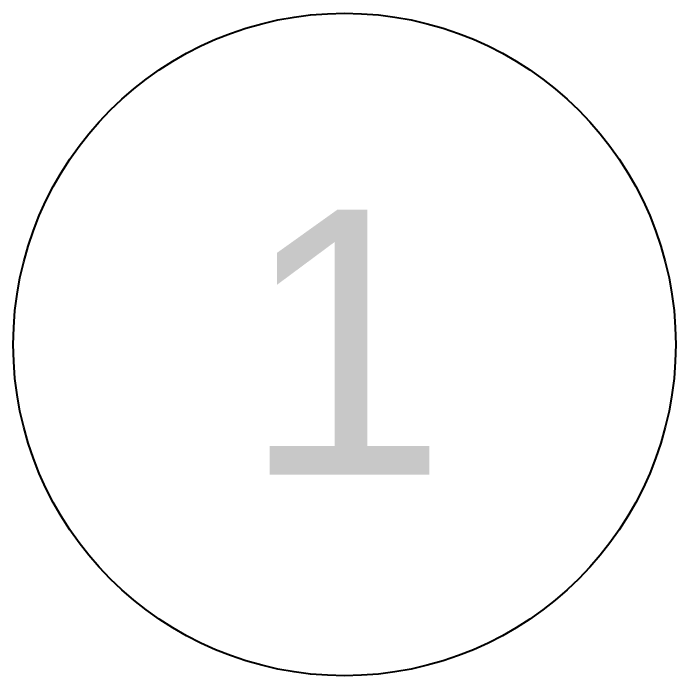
# Model space of a CAD drawing. Header units: feet. Extents: x -9903 to 12307, y -41 to 4121.
# Drawn here: x 4440.4 to 4504.9, y 3305.5 to 3369.9 of the extents above; entities that cross this region are included whole.
import ezdxf
from ezdxf.enums import TextEntityAlignment as Align

# ---------------------------------------------------------------- set-up
doc = ezdxf.new("R2010")
doc.units = ezdxf.units.FT
doc.header["$MEASUREMENT"] = 0
doc.layers.add('G-ANNO-TEXT', color=1, linetype='Continuous')
doc.styles.add('NEI-A', font='arial.ttf')

# ---------------------------------------------------------------- blocks, each defined once
blk = doc.blocks.new('DETAIL_TITLE')
blk.add_circle((0.5923, -0.5126), 0.25)
at = {"style": 'NEI-A'}
blk.add_attdef('DETAIL_TITLE_001', (0.9099, -0.48514), '', height=0.2, dxfattribs=at)
at = {"style": 'NEI-A', "flags": 8}
blk.add_attdef('#', text='', height=0.2, dxfattribs=at).set_placement((0.5922, -0.5109), align=Align.MIDDLE_CENTER)
at = {"style": 'NEI-A'}
for tag, p in [('SCALE:', (0.93865, -0.73792)), ('1"_=_', (1.5474, -0.73792))]:
    blk.add_attdef(tag, text='', height=0.1, dxfattribs=at).set_placement(p, align=Align.BOTTOM_LEFT)

msp = doc.modelspace()

# ---------------------------------------------------------------- block references
at = {"layer": 'G-ANNO-TEXT'}
ref = msp.add_blockref('DETAIL_TITLE', (4396.277, 3403.791), dxfattribs=dict(at, xscale=128.9267043143703, yscale=128.9267043143703, zscale=128.9267043143703))
ref.add_attrib('#', '1', dxfattribs={"layer": '0', "height": 25.785, "style": 'NEI-A'}).set_placement((4472.627, 3337.923), align=Align.MIDDLE_CENTER)

doc.saveas('drawing.dxf')
